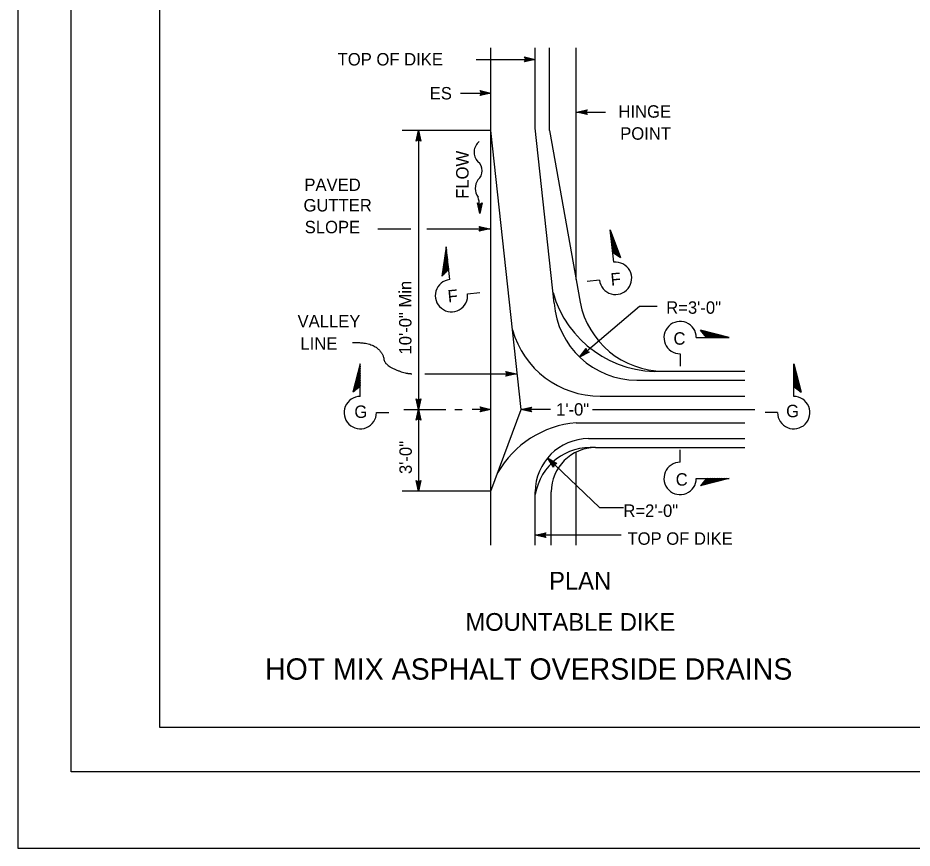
# Model space of a CAD drawing. Extents: x -894 to 866, y -472 to 714.
# Drawn here: x -894 to -391, y -472 to -5 of the extents above; entities that cross this region are included whole.
import ezdxf

# ---------------------------------------------------------------- set-up
doc = ezdxf.new("R2010")
doc.units = 0
for name, color, linetype in [('22 Misc Cnst Det', 7, 'Continuous'), ('56 Stage 3 Anno', 7, 'Continuous'), ('57 Undefined', 7, 'Continuous'), ('60 Nongeo Data', 7, 'Continuous'), ('border_PLOTTING-ELEMENTS', 7, 'Continuous'), ('border_rw_22x34_Cut_Lines', 7, 'Continuous'), ('border_SHEET', 7, 'Continuous')]:
    doc.layers.add(name, color=color, linetype=linetype)

msp = doc.modelspace()

# ---------------------------------------------------------------- linework, layer by layer
at = {"layer": '22 Misc Cnst Det'}
for p, q in [((-560.59, -124.21), (-554.73, -139.76)), ((-558.55, -142.55), (-560.59, -124.21)), ((-560.44, -125.53), (-555.19, -139.47)), ((-560.3, -126.84), (-555.65, -139.17)), ((-560.15, -128.16), (-556.11, -138.88)), ((-560, -129.47), (-556.57, -138.58)), ((-559.86, -130.79), (-557.03, -138.29)), ((-652.95, -133.94), (-655.26, -150.4)), ((-652.81, -135.26), (-654.87, -150.01)), ((-650.92, -152.28), (-652.95, -133.94)), ((-559.71, -132.11), (-557.49, -137.99)), ((-559.57, -133.43), (-557.96, -137.7)), ((-559.42, -134.74), (-558.42, -137.4)), ((-652.66, -136.58), (-654.49, -149.63)), ((-652.52, -137.89), (-654.1, -149.24)), ((-652.37, -139.21), (-653.72, -148.85)), ((-652.22, -140.52), (-653.33, -148.46)), ((-559.27, -136.06), (-558.88, -137.1)), ((-559.18, -136.91), (-554.73, -139.76)), ((-652.08, -141.84), (-652.95, -148.07)), ((-651.93, -143.16), (-652.56, -147.68)), ((-651.78, -144.47), (-652.18, -147.29)), ((-651.64, -145.79), (-651.79, -146.9)), ((-651.54, -146.64), (-655.26, -150.4)), ((-566.6, -152.61), (-573.48, -153.37)), ((-640.86, -160.33), (-633.97, -159.56)), ((-493.63, -184.95), (-509.74, -180.85)), ((-506.41, -184.95), (-509.74, -180.85)), ((-512.08, -184.95), (-493.63, -184.95)), ((-494.96, -184.95), (-509.39, -181.27)), ((-496.28, -184.95), (-509.05, -181.7)), ((-497.61, -184.95), (-508.71, -182.12)), ((-498.93, -184.95), (-508.36, -182.55)), ((-500.26, -184.95), (-508.02, -182.98)), ((-501.58, -184.95), (-507.67, -183.4)), ((-502.91, -184.95), (-507.33, -183.83)), ((-504.23, -184.95), (-506.98, -184.25)), ((-505.55, -184.95), (-506.64, -184.68)), ((-521.19, -194.06), (-521.19, -200.99)), ((-701.27, -199.66), (-705.38, -215.76)), ((-701.27, -200.98), (-704.95, -215.42)), ((-701.27, -218.11), (-701.27, -199.66)), ((-457.21, -199.66), (-453.1, -215.76)), ((-457.21, -218.11), (-457.21, -199.66)), ((-457.21, -200.98), (-453.53, -215.42)), ((-701.27, -202.31), (-704.53, -215.07)), ((-701.27, -203.63), (-704.1, -214.73)), ((-701.27, -204.95), (-703.68, -214.39)), ((-701.27, -206.28), (-703.25, -214.04)), ((-457.21, -202.31), (-453.96, -215.07)), ((-457.21, -203.63), (-454.38, -214.73)), ((-457.21, -204.95), (-454.81, -214.39)), ((-457.21, -206.28), (-455.23, -214.04)), ((-701.27, -207.6), (-702.82, -213.7)), ((-701.27, -208.93), (-702.4, -213.35)), ((-701.27, -210.25), (-701.97, -213.01)), ((-457.21, -207.6), (-455.66, -213.7)), ((-457.21, -208.93), (-456.08, -213.35)), ((-457.21, -210.25), (-456.51, -213.01)), ((-701.27, -212.44), (-705.38, -215.76)), ((-701.27, -211.58), (-701.55, -212.66)), ((-457.21, -211.58), (-456.94, -212.66)), ((-457.21, -212.44), (-453.1, -215.76)), ((-692.16, -227.22), (-685.23, -227.22)), ((-466.32, -227.22), (-473.25, -227.22)), ((-521.19, -255.17), (-521.19, -248.25)), ((-512.08, -264.28), (-493.63, -264.28)), ((-493.63, -264.28), (-509.74, -268.39)), ((-506.41, -264.28), (-509.74, -268.39)), ((-494.96, -264.28), (-509.4, -267.96)), ((-496.28, -264.28), (-509.05, -267.54)), ((-497.61, -264.28), (-508.71, -267.11)), ((-498.93, -264.28), (-508.36, -266.69)), ((-500.25, -264.28), (-508.02, -266.26)), ((-501.58, -264.28), (-507.67, -265.84)), ((-502.91, -264.28), (-507.33, -265.41)), ((-504.23, -264.28), (-506.98, -264.99)), ((-505.55, -264.28), (-506.64, -264.56))]:
    msp.add_line(p, q, dxfattribs=at)
for centre, start, end in [((-557.55, -151.6), 186.3407, 96.3412), ((-649.91, -161.33), 96.3412, 6.3417), ((-521.19, -184.96), 0, 270.0005), ((-701.27, -227.22), 90, 0.0005), ((-457.21, -227.22), 179.9995, 90), ((-521.19, -264.28), 89.9995, 360)]:
    msp.add_arc(centre, 9.11, start, end, dxfattribs=at)
at = {"layer": '56 Stage 3 Anno'}
for p, q in [((-635.94, -28.28), (-602.76, -28.28)), ((-607.96, -28.28), (-608.76, -26.94)), ((-608.76, -26.94), (-608.76, -26.94)), ((-608.76, -26.94), (-602.76, -28.28)), ((-602.76, -28.28), (-608.76, -29.61)), ((-608.76, -29.61), (-607.96, -28.28)), ((-608.76, -29.61), (-608.76, -29.61)), ((-608.55, -27.3), (-604.14, -28.28)), ((-604.15, -28.29), (-608.53, -29.25)), ((-605.53, -28.28), (-608.35, -28.91)), ((-608.31, -27.66), (-605.53, -28.28)), ((-608.14, -28), (-606.91, -28.28)), ((-606.91, -28.28), (-608.12, -28.55)), ((-602.76, -28.28), (-602.76, -28.28)), ((-644.88, -47.23), (-627.75, -47.23)), ((-632.95, -47.23), (-633.75, -45.89)), ((-633.75, -45.89), (-633.75, -45.89)), ((-633.75, -45.89), (-627.75, -47.23)), ((-627.75, -47.23), (-633.75, -48.56)), ((-633.75, -48.56), (-632.95, -47.23)), ((-633.75, -48.56), (-633.75, -48.56)), ((-633.54, -46.24), (-629.13, -47.23)), ((-629.14, -47.23), (-633.52, -48.2)), ((-630.51, -47.22), (-633.34, -47.85)), ((-633.3, -46.6), (-630.51, -47.22)), ((-633.13, -46.95), (-631.9, -47.22)), ((-631.9, -47.22), (-633.11, -47.49)), ((-627.75, -47.23), (-627.75, -47.23)), ((-579.53, -58), (-573.53, -56.67)), ((-579.53, -58), (-563.27, -58)), ((-573.53, -59.34), (-579.53, -58)), ((-579.53, -58), (-579.53, -58)), ((-573.75, -58.98), (-578.15, -58)), ((-578.14, -57.99), (-573.76, -57.03)), ((-576.77, -58), (-573.94, -57.37)), ((-573.98, -58.62), (-576.77, -58)), ((-575.38, -58), (-574.18, -57.73)), ((-574.15, -58.27), (-575.38, -58)), ((-573.53, -56.67), (-574.33, -58)), ((-574.33, -58), (-573.53, -59.34)), ((-573.53, -56.67), (-573.53, -56.67)), ((-573.53, -59.34), (-573.53, -59.34)), ((-627.76, -68.37), (-677.76, -68.37)), ((-669.79, -74.37), (-668.45, -68.37)), ((-669.43, -74.15), (-668.45, -69.75)), ((-668.45, -68.37), (-668.45, -68.37)), ((-668.45, -68.37), (-667.12, -74.37)), ((-668.45, -68.37), (-668.45, -225.37)), ((-668.44, -69.76), (-667.48, -74.14)), ((-668.45, -73.57), (-669.79, -74.37)), ((-669.79, -74.37), (-669.79, -74.37)), ((-669.07, -73.92), (-668.45, -71.13)), ((-668.72, -73.74), (-668.45, -72.52)), ((-668.45, -71.13), (-667.82, -73.96)), ((-668.45, -72.52), (-668.18, -73.72)), ((-667.12, -74.37), (-668.45, -73.57)), ((-667.12, -74.37), (-667.12, -74.37)), ((-691.32, -123.78), (-672.71, -123.78)), ((-663.88, -123.78), (-628.27, -123.78)), ((-633.47, -123.78), (-634.27, -122.44)), ((-634.27, -122.44), (-634.27, -122.44)), ((-634.27, -122.44), (-628.27, -123.78)), ((-628.27, -123.78), (-634.27, -125.11)), ((-634.27, -125.11), (-633.47, -123.78)), ((-634.27, -125.11), (-634.27, -125.11)), ((-634.06, -122.79), (-629.65, -123.78)), ((-629.67, -123.78), (-634.04, -124.75)), ((-631.04, -123.78), (-633.86, -124.4)), ((-633.82, -123.15), (-631.04, -123.78)), ((-633.65, -123.5), (-632.42, -123.78)), ((-632.42, -123.78), (-633.63, -124.04)), ((-628.27, -123.78), (-628.27, -123.78)), ((-577.79, -195.93), (-544.04, -167.24)), ((-544.04, -167.24), (-534.04, -167.24)), ((-577.79, -195.93), (-574.08, -191.03)), ((-574.08, -191.03), (-574.08, -191.03)), ((-574.08, -191.03), (-573.83, -192.57)), ((-572.36, -193.07), (-577.79, -195.93)), ((-577.79, -195.93), (-577.79, -195.93)), ((-576.74, -195.03), (-574.03, -191.46)), ((-572.75, -192.94), (-576.74, -195.04)), ((-575.69, -194.15), (-573.94, -191.84)), ((-573.16, -192.82), (-575.69, -194.15)), ((-574.64, -193.25), (-573.89, -192.27)), ((-573.52, -192.67), (-574.64, -193.25)), ((-573.83, -192.57), (-572.36, -193.07)), ((-572.36, -193.07), (-572.36, -193.07)), ((-664.96, -205.4), (-613.31, -205.4)), ((-618.51, -205.4), (-619.31, -204.06)), ((-619.31, -204.06), (-619.31, -204.06)), ((-619.31, -204.06), (-613.31, -205.4)), ((-613.31, -205.4), (-619.31, -206.73)), ((-619.31, -206.73), (-618.51, -205.4)), ((-619.1, -204.42), (-614.69, -205.4)), ((-614.7, -205.4), (-619.08, -206.37)), ((-616.08, -205.4), (-618.9, -206.02)), ((-618.86, -204.77), (-616.08, -205.4)), ((-618.69, -205.12), (-617.46, -205.4)), ((-617.46, -205.4), (-618.67, -205.66)), ((-613.31, -205.4), (-613.31, -205.4)), ((-619.31, -206.73), (-619.31, -206.73)), ((-668.45, -225.37), (-669.78, -219.37)), ((-669.78, -219.37), (-669.78, -219.37)), ((-669.78, -219.37), (-668.45, -220.17)), ((-668.45, -223.98), (-669.42, -219.61)), ((-668.44, -222.61), (-669.07, -219.78)), ((-668.44, -221.23), (-668.71, -220.02)), ((-668.45, -220.17), (-667.11, -219.37)), ((-667.11, -219.37), (-668.45, -225.37)), ((-667.46, -219.59), (-668.45, -223.99)), ((-667.82, -219.82), (-668.44, -222.61)), ((-668.17, -220), (-668.44, -221.23)), ((-667.11, -219.37), (-667.11, -219.37)), ((-676.74, -225.37), (-653.01, -225.37)), ((-669.79, -231.37), (-668.45, -225.37)), ((-668.45, -225.37), (-668.45, -271.37)), ((-668.45, -225.37), (-668.45, -225.37)), ((-668.45, -225.37), (-668.45, -225.37)), ((-668.45, -225.37), (-667.12, -231.37)), ((-648, -225.37), (-643.86, -225.37)), ((-627.76, -225.37), (-638.2, -225.37)), ((-632.96, -225.37), (-633.76, -224.03)), ((-633.76, -224.03), (-633.76, -224.03)), ((-633.76, -224.03), (-627.76, -225.37)), ((-627.76, -225.37), (-633.76, -226.7)), ((-633.76, -226.7), (-632.96, -225.37)), ((-633.55, -224.39), (-629.14, -225.37)), ((-629.15, -225.37), (-633.53, -226.34)), ((-630.53, -225.37), (-633.35, -226)), ((-633.31, -224.75), (-630.53, -225.37)), ((-633.14, -225.09), (-631.91, -225.37)), ((-631.91, -225.37), (-633.12, -225.64)), ((-627.76, -225.37), (-627.76, -225.37)), ((-610.86, -225.37), (-604.86, -224.04)), ((-594.22, -225.37), (-610.86, -225.37)), ((-604.86, -226.71), (-610.86, -225.37)), ((-610.86, -225.37), (-610.86, -225.37)), ((-605.08, -226.35), (-609.48, -225.37)), ((-609.47, -225.37), (-605.1, -224.4)), ((-608.1, -225.37), (-605.27, -224.75)), ((-605.31, -226), (-608.1, -225.37)), ((-606.72, -225.37), (-605.51, -225.11)), ((-605.49, -225.65), (-606.72, -225.37)), ((-604.86, -224.04), (-605.66, -225.37)), ((-605.66, -225.37), (-604.86, -226.71)), ((-604.86, -224.04), (-604.86, -224.04)), ((-570.49, -225.37), (-479.11, -225.37)), ((-668.45, -230.57), (-669.79, -231.37)), ((-669.79, -231.37), (-669.79, -231.37)), ((-669.43, -231.15), (-668.45, -226.75)), ((-669.07, -230.92), (-668.45, -228.13)), ((-668.72, -230.74), (-668.45, -229.52)), ((-668.45, -228.13), (-667.82, -230.96)), ((-668.45, -229.52), (-668.18, -230.72)), ((-667.12, -231.37), (-668.45, -230.57)), ((-668.44, -226.76), (-667.48, -231.14)), ((-667.12, -231.37), (-667.12, -231.37)), ((-633.76, -226.7), (-633.76, -226.7)), ((-604.86, -226.71), (-604.86, -226.71)), ((-595.87, -252.74), (-566.59, -280.64)), ((-592.45, -257.85), (-595.87, -252.74)), ((-595.87, -252.74), (-595.87, -252.74)), ((-595.87, -252.74), (-590.61, -255.91)), ((-592.36, -257.44), (-594.87, -253.69)), ((-594.86, -253.69), (-591.03, -256.01)), ((-592.28, -257.02), (-593.87, -254.64)), ((-593.87, -254.64), (-591.39, -256.14)), ((-592.17, -256.65), (-592.87, -255.6)), ((-592.87, -255.6), (-591.81, -256.24)), ((-592.11, -256.32), (-592.45, -257.85)), ((-590.61, -255.91), (-592.11, -256.32)), ((-590.61, -255.91), (-590.61, -255.91)), ((-592.45, -257.85), (-592.45, -257.85)), ((-668.45, -271.37), (-669.78, -265.37)), ((-669.78, -265.37), (-669.78, -265.37)), ((-669.78, -265.37), (-668.45, -266.17)), ((-668.45, -269.98), (-669.42, -265.61)), ((-668.44, -268.61), (-669.07, -265.78)), ((-668.44, -267.23), (-668.71, -266.02)), ((-668.45, -266.17), (-667.11, -265.37)), ((-667.11, -265.37), (-668.45, -271.37)), ((-667.46, -265.59), (-668.45, -269.99)), ((-667.82, -265.82), (-668.44, -268.61)), ((-668.17, -266), (-668.44, -267.23)), ((-667.11, -265.37), (-667.11, -265.37)), ((-627.76, -271.37), (-677.76, -271.37)), ((-668.45, -271.37), (-668.45, -271.37)), ((-566.59, -280.64), (-553.09, -280.64)), ((-602.76, -296.25), (-596.76, -294.92)), ((-554.39, -296.25), (-602.76, -296.25)), ((-596.76, -297.59), (-602.76, -296.25)), ((-602.76, -296.25), (-602.76, -296.25)), ((-596.98, -297.24), (-601.38, -296.25)), ((-601.37, -296.25), (-597, -295.28)), ((-600, -296.25), (-597.18, -295.63)), ((-597.21, -296.88), (-600, -296.25)), ((-598.62, -296.26), (-597.41, -295.99)), ((-597.39, -296.53), (-598.62, -296.26)), ((-596.76, -294.92), (-597.56, -296.25)), ((-597.56, -296.25), (-596.76, -297.59)), ((-596.76, -294.92), (-596.76, -294.92)), ((-596.76, -297.59), (-596.76, -297.59))]:
    msp.add_line(p, q, dxfattribs=at)
for points in [[(-563.62, -225.37), (-547.49, -225.37)], [(-544.49, -225.37), (-540.49, -225.37)], [(-537.49, -225.37), (-517.49, -225.37)], [(-514.49, -225.37), (-510.49, -225.37)], [(-507.49, -225.37), (-487.49, -225.37)], [(-484.49, -225.37), (-480.49, -225.37)]]:
    msp.add_lwpolyline(points, dxfattribs=at)
msp.add_open_spline([(-705.62, -187.66), (-695.55, -187.66), (-688.35, -193.77), (-687.63, -200.25), (-676.11, -205.29), (-672.15, -205.29)], degree=2, dxfattribs=at)
at = {"layer": '60 Nongeo Data'}
for p, q in [((-627.76, -301.87), (-627.76, -21.87)), ((-602.76, -67.02), (-602.76, -21.87)), ((-594.76, -68.37), (-594.76, -21.87)), ((-579.76, -152.29), (-579.76, -21.87)), ((-610.76, -225.37), (-627.76, -68.37)), ((-592.09, -165.6), (-602.76, -67.02)), ((-594.76, -68.37), (-577.48, -165.09)), ((-634.01, -115.02), (-635.3, -109.02)), ((-635.3, -109.02), (-635.3, -109.02)), ((-635.3, -109.02), (-633.98, -109.82)), ((-634, -113.63), (-634.94, -109.25)), ((-633.99, -112.26), (-634.6, -109.43)), ((-633.98, -110.88), (-634.24, -109.67)), ((-632.63, -109.03), (-634.01, -115.02)), ((-632.99, -109.25), (-634, -113.64)), ((-633.35, -109.48), (-633.99, -112.26)), ((-633.98, -109.82), (-632.63, -109.03)), ((-633.7, -109.65), (-633.98, -110.88)), ((-632.63, -109.03), (-632.63, -109.03)), ((-634.01, -115.02), (-634.01, -115.02)), ((-530.55, -203.87), (-484.76, -203.87)), ((-545.55, -208.87), (-484.76, -208.87)), ((-566.14, -217.87), (-484.76, -217.87)), ((-627.76, -271.37), (-610.76, -225.37)), ((-579.76, -232.87), (-484.76, -232.87)), ((-572.76, -241.87), (-484.76, -241.87)), ((-579.76, -301.87), (-579.76, -249.42)), ((-568.76, -246.87), (-484.76, -246.87)), ((-602.76, -301.87), (-602.76, -271.87)), ((-593.76, -301.87), (-593.76, -271.87))]:
    msp.add_line(p, q, dxfattribs=at)
for centre, radius, start, end in [((-629.38, -80.58), 7.8, 128.8532, 223.346), ((-639.24, -91), 6.57, 309.5889, 50.4111), ((-628.13, -100.84), 8.41, 145.3703, 216.1569), ((-664.17, -113.34), 30.21, 356.8101, 14.4516), ((-534.12, -143.1), 60.88, 195.6233, 273.3703), ((-545.54, -162.2), 46.67, 184.1741, 269.9967), ((-530.4, -155.91), 47.96, 191.0387, 269.8256), ((-566.32, -166.66), 51.22, 195.7378, 270.2003), ((-574.73, -289.46), 56.81, 95.0881, 150.1487), ((-572.76, -271.87), 30, 90, 180), ((-571.43, -278.53), 31.77, 85.1941, 170.5344), ((-568.76, -271.87), 25, 90, 180)]:
    msp.add_arc(centre, radius, start, end, dxfattribs=at)
at = {"layer": 'border_PLOTTING-ELEMENTS'}
for points in [[(-894.04, -472.44), (865.96, -472.44), (865.96, 713.56), (-894.04, 713.56)], [(-864.04, 670.56), (835.96, 670.56), (835.96, -429.44), (-864.04, -429.44)]]:
    msp.add_lwpolyline(points, close=True, dxfattribs=at)
at = {"layer": 'border_rw_22x34_Cut_Lines'}
msp.add_lwpolyline([(-864.04, 670.56), (835.96, 670.56), (835.96, -429.44), (-864.04, -429.44)], close=True, dxfattribs=at)
at = {"layer": 'border_SHEET'}
for p, q in [((-814.04, -404.44), (-814.04, 645.56)), ((810.96, -404.44), (-814.04, -404.44))]:
    msp.add_line(p, q, dxfattribs=at)

# ---------------------------------------------------------------- texts
at = {"layer": '57 Undefined'}
for s, height, p in [('TOP OF DIKE', 7, (-714.02, -31.73)), ('ES', 7, (-662.16, -50.85)), ('HINGE', 7, (-555.93, -61.13)), ('POINT', 7, (-554.92, -73.52)), ('PAVED', 7, (-732.75, -102.37)), ('GUTTER', 7, (-733.23, -113.94)), ('SLOPE', 7, (-732.55, -126.2)), ('R=3\'-0" ', 7, (-529.02, -171.54)), ('VALLEY', 7, (-736.58, -179.18)), ('LINE', 7, (-734.97, -191.73)), ('C', 7, (-524.93, -188.95)), ('G', 7, (-704.61, -230.19)), ('1\'-0"', 7, (-591.01, -228.9)), ('G', 7, (-461.5, -229.8)), ('C', 7, (-523.68, -268.33)), (' R=2\'-0"', 7, (-555.74, -285.91)), ('TOP OF DIKE', 7, (-550.83, -301.62)), ('PLAN', 10, (-594.97, -326.86)), ('MOUNTABLE DIKE', 10, (-642.09, -350.08)), ('HOT MIX ASPHALT OVERSIDE DRAINS', 12, (-754.92, -377.58))]:
    msp.add_text(s, height=height, dxfattribs=at).set_placement(p)
for s, rotation, p in [('FLOW', 90, (-640.29, -106.81)), ('F', 5.5, (-560, -155.76)), ('10\'-0" Min', 90, (-672.44, -194.48)), ('F', 5.5, (-651.74, -165.27)), ('3\'-0"', 90, (-672.25, -261.8))]:
    msp.add_text(s, height=7, rotation=rotation, dxfattribs=at).set_placement(p)

doc.saveas('drawing.dxf')
